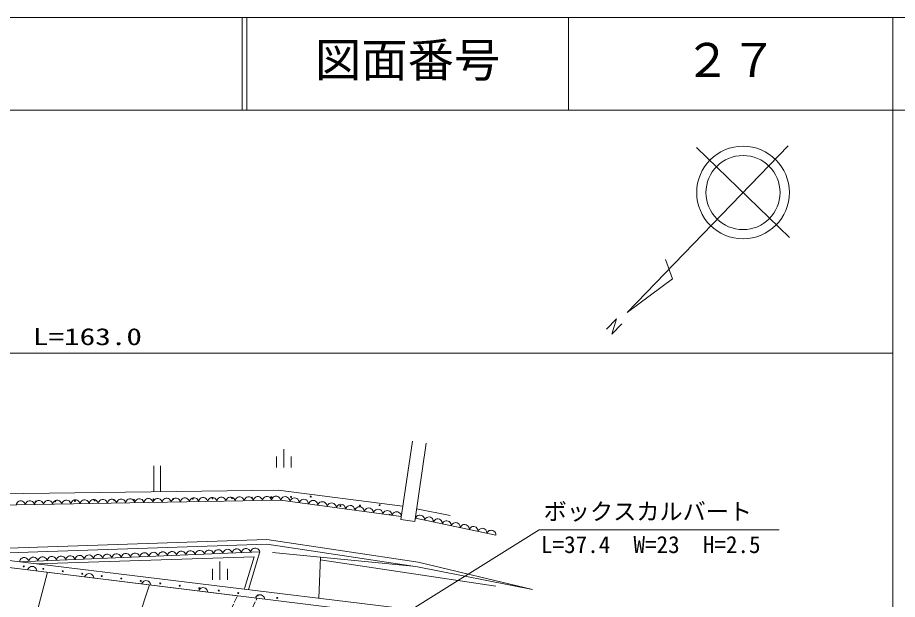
# Model space of a CAD drawing. Units: millimetres, scale not verified. Extents: x -71087 to 568913, y -90349 to 269651.
# Drawn here: x 373427 to 468413, y 206857 to 269651 of the extents above; entities that cross this region are included whole.
import ezdxf
from ezdxf.enums import TextEntityAlignment as Align

# ---------------------------------------------------------------- set-up
doc = ezdxf.new("R2010")
doc.units = ezdxf.units.MM
doc.header["$LTSCALE"] = 1000
doc.linetypes.add('USER1', pattern=[1, 0.8, -0.2])
for name, color, linetype, lineweight in [('M-BGD', 7, 'Continuous', 13), ('M-BMK-SRVR', 3, 'Continuous', 13), ('M-STR-TXT', 7, 'Continuous', 13), ('M-TTL', 2, 'Continuous', 13), ('M-TTL-BAND', 7, 'Continuous', 13), ('M-TTL-LINE', 7, 'Continuous', 13), ('M-TTL-TXT', 7, 'Continuous', 13)]:
    doc.layers.add(name, color=color, linetype=linetype, lineweight=lineweight)
doc.styles.add('ＭＳ ゴシック', font='')
doc.styles.get('ＭＳ ゴシック').set_extended_font_data('MS Gothic')

# ---------------------------------------------------------------- blocks, each defined once
blk = doc.blocks.new('BUHIN2')
at = {"color": 7, "linetype": 'Continuous', "lineweight": 13}
blk.add_lwpolyline([(0, 500), (115, 460), (212, 400), (322, 305), (382, 195), (418, 78), (418, -78), (382, -195), (322, -305), (212, -402), (115, -462), (0, -500)], dxfattribs=at)
blk = doc.blocks.new('BUHIN3')
at = {"color": 7, "linetype": 'Continuous', "lineweight": 13}
blk.add_lwpolyline([(0, -500), (115, -462.5), (212.5, -402.5), (322.5, -305), (382.5, -195), (420, -77.5), (420, 77.5), (382.5, 195), (322.5, 305), (212.5, 402.5), (115, 460), (0, 500)], dxfattribs=at)
blk = doc.blocks.new('BUHIN7')
at = {"color": 7, "linetype": 'Continuous', "lineweight": 13}
for p, q in [((0, 1000), (0, -1000)), ((-800, 205), (-800, -995)), ((800, 205), (800, -995))]:
    blk.add_line(p, q, dxfattribs=at)

msp = doc.modelspace()

# ---------------------------------------------------------------- linework, layer by layer
at = {"layer": 'M-BGD'}
for p, q in [((416056, 223925), (414814, 215489)), ((417540, 223707), (416298, 215270)), ((388149, 218477), (388149, 221280)), ((388849, 218477), (388849, 221280)), ((369111, 218208), (401570, 218650)), ((401570, 218650), (414966, 216920)), ((401827, 217583), (369331, 216994)), ((414855, 215816), (401827, 217583)), ((416497, 216626), (420142, 215926)), ((425064, 213800), (416400, 215640)), ((336502, 215446), (415029, 205883)), ((414814, 215489), (416298, 215270)), ((367122, 212215), (400348, 213335)), ((367139, 211715), (400319, 212833)), ((400319, 212833), (416611, 210374)), ((400348, 213335), (416686, 210869)), ((414984, 205030), (359624, 211899)), ((359624, 211899), (397153, 207242)), ((399582, 211986), (373632, 210924)), ((399582, 211986), (398373, 207911)), ((400943, 211919), (416098, 210452)), ((398956, 211459), (375490, 210698)), ((398956, 211459), (397942, 208039)), ((406118, 211418), (405963, 206987)), ((406108, 211134), (425059, 208270)), ((429009, 207915), (416686, 210869)), ((416611, 210374), (429009, 207915)), ((373547, 197963), (376653, 209786)), ((383335, 195272), (387661, 208420))]:
    msp.add_line(p, q, dxfattribs=at)
at = {"layer": 'M-BGD', "linetype": 'USER1'}
for p, q in [((397153, 207242), (383327, 177226)), ((384956, 177011), (399268, 206980))]:
    msp.add_line(p, q, dxfattribs=at)
at = {"layer": 'M-BGD'}
for centre in [(379620, 217491), (381741, 217529), (383862, 217568), (385983, 217606), (388104, 217645), (390225, 217683), (392346, 217721), (394467, 217760), (396588, 217798), (398709, 217837), (400830, 217875), (402951, 217914), (405072, 217952), (375378, 217414), (377499, 217452), (408272, 216949), (410393, 216988), (412514, 217026), (374091, 210417), (376196, 210156), (378301, 209895), (380406, 209633), (382511, 209372), (384617, 209111), (386722, 208850), (388827, 208589), (390932, 208327), (393037, 208066), (395142, 207805), (397248, 207544), (399353, 207282), (401458, 207021)]:
    msp.add_circle(centre, 50, dxfattribs=at)
msp.add_arc((413594, 215985), 50, 354.86167, 169.69474, dxfattribs=at)
at = {"layer": 'M-BMK-SRVR'}
for p, q in [((439237, 237823), (456611, 255799)), ((446713, 255631), (456780, 245901)), ((444126, 241442), (443383, 243551)), ((439237, 237823), (444126, 241442)), ((438073, 237144), (437003, 236024)), ((437574, 235475), (438073, 237144)), ((438646, 236584), (437574, 235475))]:
    msp.add_line(p, q, dxfattribs=at)
for radius in [5000, 4000]:
    msp.add_circle((451746, 250766), radius, dxfattribs=at)
at = {"layer": 'M-STR-TXT'}
for p, q in [((293191, 233444), (426564, 233444)), ((426564, 233444), (467913, 233444)), ((393758, 191883), (429721, 214380)), ((429721, 214380), (455657, 214380))]:
    msp.add_line(p, q, dxfattribs=at)
at = {"layer": 'M-TTL'}
msp.add_line((568913, 269651), (-71087, 269651), dxfattribs=at)
at = {"layer": 'M-TTL-BAND'}
msp.add_line((467913, -90349), (467913, 259651), dxfattribs=at)
at = {"layer": 'M-TTL-LINE'}
for p, q in [((397659, 269651), (397659, 259651)), ((398159, 269651), (398159, 259651)), ((432909, 269651), (432909, 259651)), ((467913, 269651), (467913, 259651)), ((-71087, 259651), (568913, 259651))]:
    msp.add_line(p, q, dxfattribs=at)

# ---------------------------------------------------------------- block references
at = {"layer": 'M-BGD'}
for p in [(402164, 222075), (395272, 209957)]:
    msp.add_blockref('BUHIN7', p, dxfattribs=at)
for p, xscale, yscale, rotation in [((375732, 217110), 0.9848903, 0.9848903, 91.03809), ((376717, 217128), 0.9848903, 0.9848903, 91.03809), ((377702, 217145), 0.9848903, 0.9848903, 91.03809), ((378686, 217163), 0.9848903, 0.9848903, 91.03809), ((379671, 217181), 0.9848903, 0.9848903, 91.03809), ((380656, 217199), 0.9848903, 0.9848903, 91.03809), ((381641, 217217), 0.9848903, 0.9848903, 91.03809), ((382625, 217235), 0.9848903, 0.9848903, 91.03809), ((383610, 217252), 0.9848903, 0.9848903, 91.03809), ((384595, 217270), 0.9848903, 0.9848903, 91.03809), ((385579, 217288), 0.9848903, 0.9848903, 91.03809), ((386564, 217306), 0.9848903, 0.9848903, 91.03809), ((387549, 217324), 0.9848903, 0.9848903, 91.03809), ((388534, 217342), 0.9848903, 0.9848903, 91.03809), ((389518, 217360), 0.9848903, 0.9848903, 91.03809), ((390503, 217377), 0.9848903, 0.9848903, 91.03809), ((391488, 217395), 0.9848903, 0.9848903, 91.03809), ((392473, 217413), 0.9848903, 0.9848903, 91.03809), ((393457, 217431), 0.9848903, 0.9848903, 91.03809), ((394442, 217449), 0.9848903, 0.9848903, 91.03809), ((395427, 217467), 0.9848903, 0.9848903, 91.03809), ((396411, 217484), 0.9848903, 0.9848903, 91.03809), ((397396, 217502), 0.9848903, 0.9848903, 91.03809), ((398381, 217520), 0.9848903, 0.9848903, 91.03809), ((399366, 217538), 0.9848903, 0.9848903, 91.03809), ((400350, 217556), 0.9848903, 0.9848903, 91.03809), ((401335, 217574), 0.9848903, 0.9848903, 91.03809), ((402329, 217515), 1.011314, 1.011314, 82.27817), ((403331, 217379), 1.011314, 1.011314, 82.27817), ((404333, 217243), 1.011314, 1.011314, 82.27817), ((405335, 217107), 1.011314, 1.011314, 82.27817), ((373763, 217074), 0.9848903, 0.9848903, 91.03809), ((374747, 217092), 0.9848903, 0.9848903, 91.03809), ((406337, 216971), 1.011314, 1.011314, 82.27817), ((407339, 216835), 1.011314, 1.011314, 82.27817), ((408341, 216699), 1.011314, 1.011314, 82.27817), ((409344, 216563), 1.011314, 1.011314, 82.27817), ((410346, 216428), 1.011314, 1.011314, 82.27817), ((411348, 216292), 1.011314, 1.011314, 82.27817), ((412350, 216156), 1.011314, 1.011314, 82.27817), ((413352, 216020), 1.011314, 1.011314, 82.27817), ((414354, 215884), 1.011314, 1.011314, 82.27817), ((416882, 215537), 0.9840318, 0.9840318, 78.01459), ((417844, 215333), 0.9840318, 0.9840318, 78.01459), ((418807, 215129), 0.9840318, 0.9840318, 78.01459), ((419769, 214924), 0.9840318, 0.9840318, 78.01459), ((420732, 214720), 0.9840318, 0.9840318, 78.01459), ((421695, 214516), 0.9840318, 0.9840318, 78.01459), ((422657, 214311), 0.9840318, 0.9840318, 78.01459), ((423620, 214107), 0.9840318, 0.9840318, 78.01459), ((424582, 213903), 0.9840318, 0.9840318, 78.01459), ((385110, 211394), 0.9988995, 0.9988995, 92.342), ((386108, 211434), 0.9988995, 0.9988995, 92.342), ((387106, 211475), 0.9988995, 0.9988995, 92.342), ((388104, 211516), 0.9988995, 0.9988995, 92.342), ((389102, 211557), 0.9988995, 0.9988995, 92.342), ((390101, 211598), 0.9988995, 0.9988995, 92.342), ((391099, 211639), 0.9988995, 0.9988995, 92.342), ((392097, 211679), 0.9988995, 0.9988995, 92.342), ((393095, 211720), 0.9988995, 0.9988995, 92.342), ((394093, 211761), 0.9988995, 0.9988995, 92.342), ((395091, 211802), 0.9988995, 0.9988995, 92.342), ((396089, 211843), 0.9988995, 0.9988995, 92.342), ((397087, 211883), 0.9988995, 0.9988995, 92.342), ((398085, 211924), 0.9988995, 0.9988995, 92.342), ((399083, 211965), 0.9988995, 0.9988995, 92.342), ((374131, 210945), 0.9988995, 0.9988995, 92.342), ((375130, 210985), 0.9988995, 0.9988995, 92.342), ((376128, 211026), 0.9988995, 0.9988995, 92.342), ((377126, 211067), 0.9988995, 0.9988995, 92.342), ((378124, 211108), 0.9988995, 0.9988995, 92.342), ((379122, 211149), 0.9988995, 0.9988995, 92.342), ((380120, 211190), 0.9988995, 0.9988995, 92.342), ((381118, 211230), 0.9988995, 0.9988995, 92.342), ((382116, 211271), 0.9988995, 0.9988995, 92.342), ((383114, 211312), 0.9988995, 0.9988995, 92.342), ((384112, 211353), 0.9988995, 0.9988995, 92.342)]:
    msp.add_blockref('BUHIN3', p, dxfattribs=dict(at, xscale=xscale, yscale=yscale, rotation=rotation))
at = {"layer": 'M-BGD', "rotation": 82.92646}
for p in [(375002, 209991), (381153, 209228), (387304, 208464), (393455, 207701), (399606, 206938)]:
    msp.add_blockref('BUHIN2', p, dxfattribs=at)

# ---------------------------------------------------------------- texts
at = {"layer": 'M-STR-TXT', "style": 'ＭＳ ゴシック', "width": 1.35}
msp.add_text('L=163.0', height=1833, dxfattribs=at).set_placement((375072, 233750), align=Align.BOTTOM_LEFT)
at = {"layer": 'M-STR-TXT', "style": 'ＭＳ ゴシック'}
for s, p in [('ボックスカルバート', (430221, 214880)), ('L=37.4\u3000W=23\u3000H=2.5', (429936, 211309))]:
    msp.add_text(s, height=1833, dxfattribs=at).set_placement(p, align=Align.BOTTOM_LEFT)
at = {"layer": 'M-TTL-TXT', "style": 'ＭＳ ゴシック'}
for s, p in [('図面番号', (405534, 262151)), ('２７', (445409, 262151))]:
    msp.add_text(s, height=3666, dxfattribs=at).set_placement(p, align=Align.BOTTOM_LEFT)

doc.saveas('drawing.dxf')
